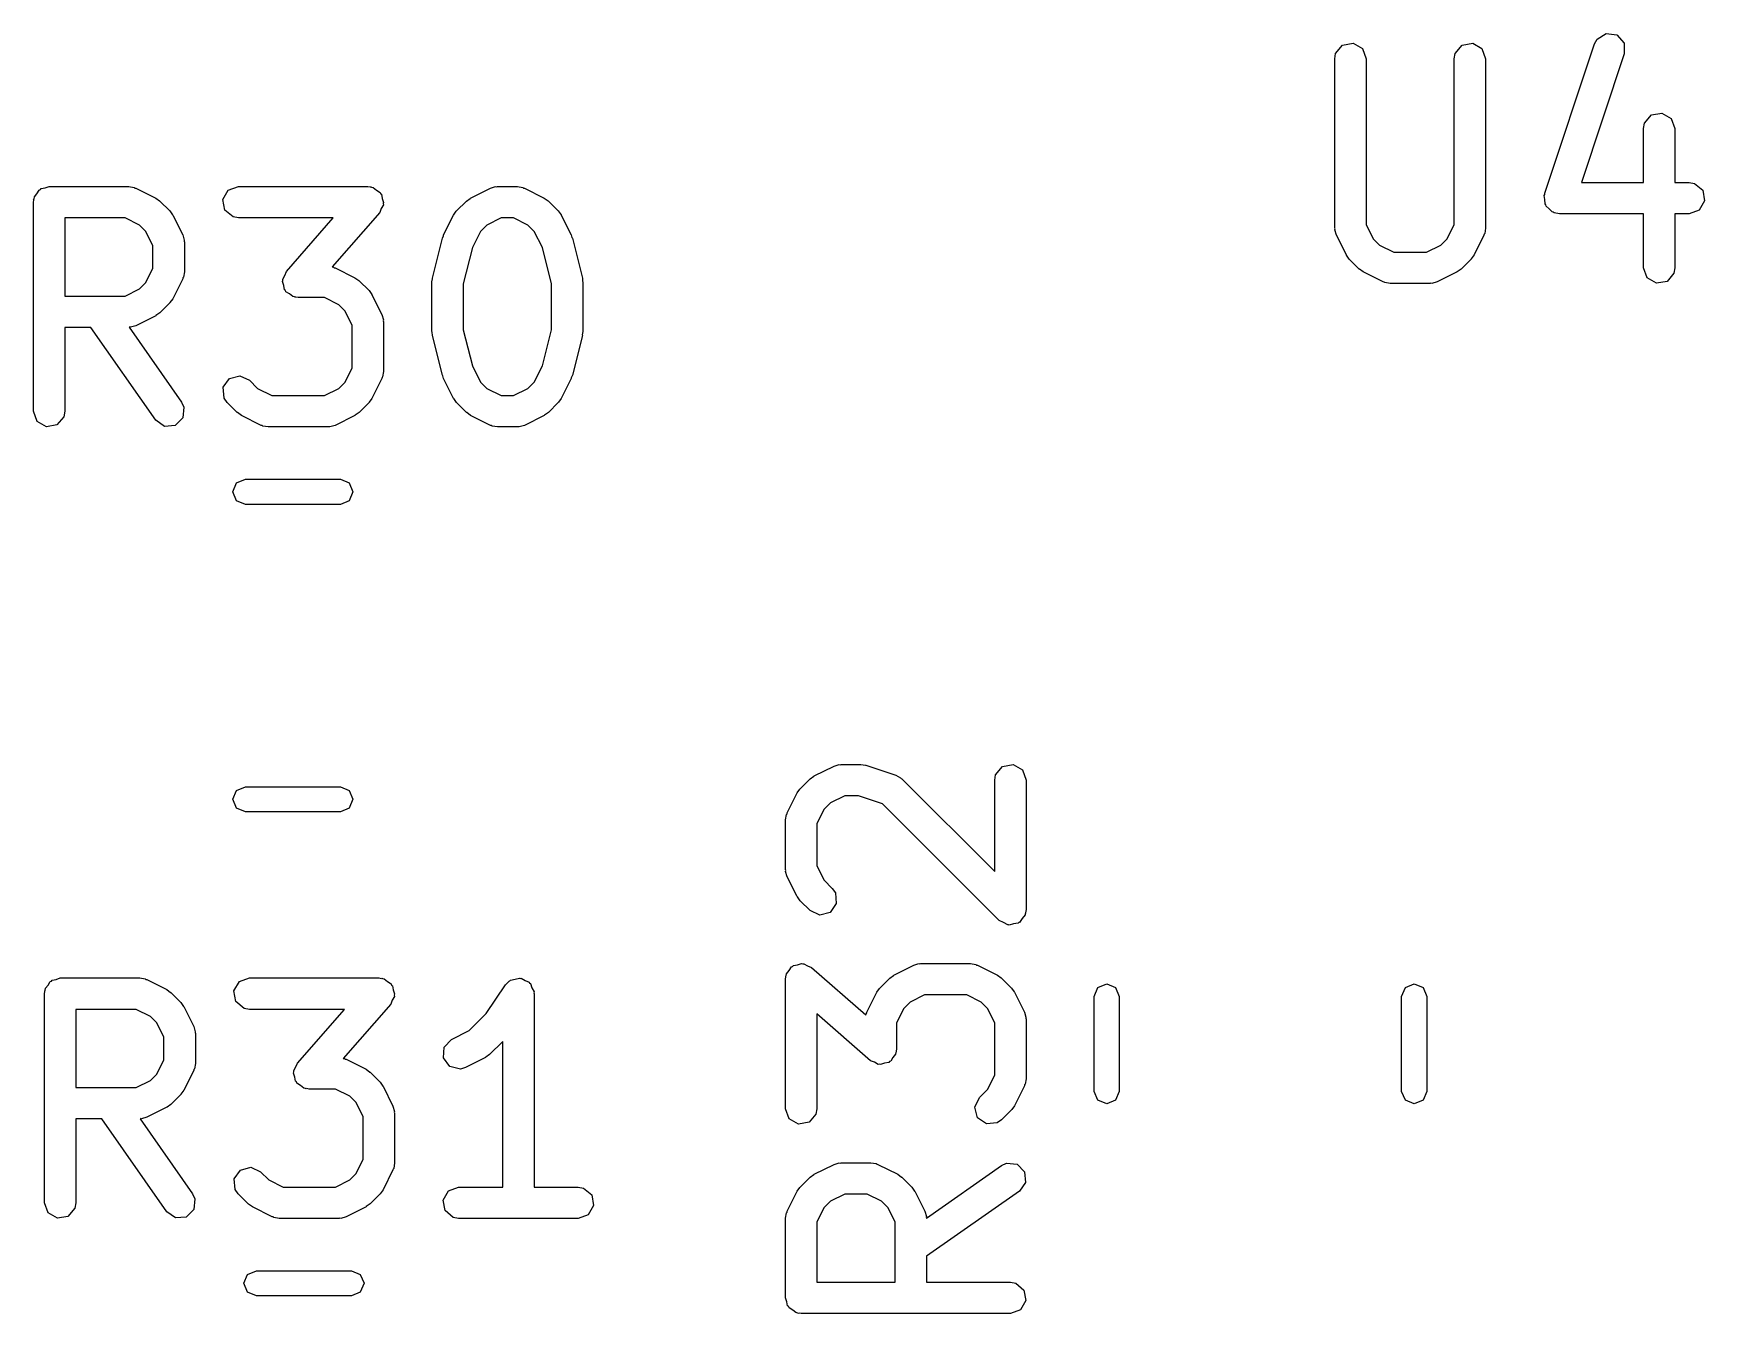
# Model space of a CAD drawing. Extents: x 44 to 148, y -85 to -25.
# Drawn here: x 112.42 to 120.41, y -66.06 to -59.94 of the extents above; entities that cross this region are included whole.
import ezdxf

# ---------------------------------------------------------------- set-up
doc = ezdxf.new("R2010")
doc.units = 0
doc.layers.add('BLACK', color=7, linetype='CONTINUOUS')

msp = doc.modelspace()

# ---------------------------------------------------------------- linework, layer by layer
at = {"layer": 'BLACK', "linetype": 'CONTINUOUS'}
for p, q in [((118.682195, -59.994267), (118.732719, -59.985358)), ((118.732719, -59.985358), (118.777148, -60.01101)), ((119.253623, -59.994267), (119.304147, -59.985358)), ((119.304147, -59.985358), (119.348576, -60.01101)), ((119.648544, -60.702168), (119.886639, -59.987883)), ((119.886639, -59.987883), (119.899041, -59.964978)), ((119.899041, -59.964978), (119.942754, -59.938123)), ((119.942754, -59.938123), (119.993502, -59.945648)), ((119.993502, -59.945648), (120.02754, -59.984034)), ((120.02754, -59.984034), (120.028941, -60.035318)), ((118.644695, -60.059219), (118.649218, -60.033567)), ((118.644695, -60.868742), (118.644695, -60.059219)), ((118.649218, -60.033567), (118.682195, -59.994267)), ((118.777148, -60.01101), (118.794695, -60.059219)), ((118.794695, -60.059219), (118.794695, -60.851037)), ((119.216123, -60.059219), (119.220646, -60.033567)), ((119.216123, -60.851037), (119.216123, -60.059219)), ((119.220646, -60.033567), (119.253623, -59.994267)), ((119.348576, -60.01101), (119.366123, -60.059219)), ((119.366123, -60.059219), (119.366123, -60.868742)), ((120.028941, -60.035318), (119.823752, -60.650885)), ((120.120885, -60.392552), (120.125408, -60.3669)), ((120.125408, -60.3669), (120.158385, -60.3276)), ((120.158385, -60.3276), (120.208909, -60.318691)), ((120.208909, -60.318691), (120.253338, -60.344343)), ((120.253338, -60.344343), (120.270885, -60.392552)), ((120.120885, -60.650885), (120.120885, -60.392552)), ((120.270885, -60.392552), (120.270885, -60.650885)), ((112.429137, -60.719367), (112.441662, -60.704439)), ((112.441662, -60.704439), (112.451405, -60.687566)), ((112.451405, -60.687566), (112.457763, -60.685251)), ((112.457763, -60.685251), (112.462114, -60.680067)), ((112.462114, -60.680067), (112.481305, -60.676682)), ((112.481305, -60.676682), (112.499614, -60.670019)), ((112.499614, -60.670019), (112.880566, -60.670019)), ((112.880566, -60.670019), (112.906218, -60.674542)), ((112.906218, -60.674542), (112.909653, -60.677424)), ((112.909653, -60.677424), (112.914107, -60.677937)), ((112.914107, -60.677937), (113.009345, -60.725556)), ((113.330515, -60.731995), (113.356167, -60.687566)), ((113.356167, -60.687566), (113.404376, -60.670019)), ((113.404376, -60.670019), (114.023423, -60.670019)), ((114.023423, -60.670019), (114.034531, -60.671977)), ((114.034531, -60.671977), (114.037973, -60.671444)), ((114.037973, -60.671444), (114.040631, -60.673053)), ((114.040631, -60.673053), (114.049075, -60.674542)), ((114.049075, -60.674542), (114.064563, -60.687538)), ((114.064563, -60.687538), (114.081862, -60.698009)), ((114.081862, -60.698009), (114.083791, -60.703673)), ((114.083791, -60.703673), (114.088375, -60.707519)), ((114.088375, -60.707519), (114.091886, -60.727431)), ((114.513692, -60.725556), (114.60893, -60.677937)), ((114.60893, -60.677937), (114.633896, -60.670511)), ((114.633896, -60.670511), (114.638257, -60.671552)), ((114.638257, -60.671552), (114.642471, -60.670019)), ((114.642471, -60.670019), (114.737709, -60.670019)), ((114.737709, -60.670019), (114.763361, -60.674542)), ((114.763361, -60.674542), (114.766796, -60.677424)), ((114.766796, -60.677424), (114.77125, -60.677937)), ((114.77125, -60.677937), (114.866488, -60.725556)), ((119.645834, -60.712861), (119.6487, -60.707896)), ((119.6487, -60.707896), (119.648544, -60.702168)), ((119.823752, -60.650885), (120.120885, -60.650885)), ((120.270885, -60.650885), (120.338742, -60.650885)), ((120.338742, -60.650885), (120.364394, -60.655408)), ((120.364394, -60.655408), (120.403694, -60.688385)), ((120.403694, -60.688385), (120.412603, -60.738909)), ((112.424614, -60.745019), (112.426331, -60.735277)), ((112.424614, -61.745019), (112.424614, -60.745019)), ((112.425753, -60.731995), (112.427419, -60.729109)), ((112.426331, -60.735277), (112.425753, -60.731995)), ((112.427419, -60.729109), (112.429137, -60.719367)), ((113.009345, -60.725556), (113.027355, -60.738914)), ((113.027355, -60.738914), (113.028837, -60.739605)), ((113.028837, -60.739605), (113.076456, -60.787224)), ((113.076456, -60.787224), (113.089315, -60.80559)), ((113.339424, -60.782519), (113.330515, -60.731995)), ((113.378724, -60.815496), (113.339424, -60.782519)), ((114.087172, -60.775555), (114.079866, -60.794407)), ((114.097284, -60.758043), (114.087172, -60.775555)), ((114.091886, -60.727431), (114.098407, -60.746571)), ((114.098407, -60.746571), (114.096244, -60.752149)), ((114.096244, -60.752149), (114.097284, -60.758043)), ((114.44589, -60.788705), (114.446581, -60.787224)), ((114.446581, -60.787224), (114.4942, -60.739605)), ((114.4942, -60.739605), (114.512566, -60.726745)), ((114.512566, -60.726745), (114.513692, -60.725556)), ((114.866488, -60.725556), (114.884498, -60.738914)), ((114.884498, -60.738914), (114.88598, -60.739605)), ((114.88598, -60.739605), (114.933599, -60.787224)), ((114.933599, -60.787224), (114.946458, -60.80559)), ((119.649386, -60.733007), (119.645834, -60.712861)), ((119.649945, -60.753452), (119.649386, -60.733007)), ((119.653747, -60.75774), (119.649945, -60.753452)), ((119.654743, -60.763385), (119.653747, -60.75774)), ((119.67041, -60.776531), (119.654743, -60.763385)), ((119.683982, -60.791837), (119.67041, -60.776531)), ((120.386951, -60.783338), (120.338742, -60.800885)), ((120.412603, -60.738909), (120.386951, -60.783338)), ((112.862861, -60.820019), (112.574614, -60.820019)), ((112.574614, -60.820019), (112.574614, -61.193828)), ((112.931377, -60.854277), (112.862861, -60.820019)), ((112.961784, -60.884684), (112.931377, -60.854277)), ((113.089315, -60.80559), (113.090505, -60.806716)), ((113.090505, -60.806716), (113.138124, -60.901954)), ((113.404376, -60.820019), (113.378724, -60.815496)), ((113.858141, -60.820019), (113.404376, -60.820019)), ((113.633647, -61.076583), (113.858141, -60.820019)), ((114.079866, -60.794407), (113.852375, -61.054396)), ((114.384913, -60.901954), (114.432532, -60.806716)), ((114.432532, -60.806716), (114.44589, -60.788705)), ((114.59166, -60.854277), (114.561253, -60.884684)), ((114.660176, -60.820019), (114.59166, -60.854277)), ((114.720004, -60.820019), (114.660176, -60.820019)), ((114.78852, -60.854277), (114.720004, -60.820019)), ((114.818927, -60.884684), (114.78852, -60.854277)), ((114.946458, -60.80559), (114.947648, -60.806716)), ((114.947648, -60.806716), (114.995267, -60.901954)), ((118.794695, -60.851037), (118.828953, -60.919553)), ((119.181864, -60.919553), (119.216123, -60.851037)), ((119.689652, -60.792677), (119.683982, -60.791837)), ((119.694043, -60.796362), (119.689652, -60.792677)), ((119.719695, -60.800885), (119.694043, -60.796362)), ((120.120885, -60.800885), (119.719695, -60.800885)), ((120.120885, -61.059219), (120.120885, -60.800885)), ((120.338742, -60.800885), (120.270885, -60.800885)), ((120.270885, -60.800885), (120.270885, -61.059219)), ((112.996042, -60.9532), (112.961784, -60.884684)), ((113.138124, -60.901954), (113.14555, -60.92692)), ((113.14555, -60.92692), (113.144508, -60.931281)), ((113.144508, -60.931281), (113.146042, -60.935495)), ((113.146042, -60.935495), (113.146042, -61.078352)), ((114.331615, -61.107781), (114.379234, -60.917305)), ((114.379234, -60.917305), (114.384506, -60.905482)), ((114.384506, -60.905482), (114.384913, -60.901954)), ((114.561253, -60.884684), (114.522759, -60.961671)), ((114.85742, -60.961671), (114.818927, -60.884684)), ((114.995267, -60.901954), (114.998957, -60.91436)), ((114.998957, -60.91436), (115.000946, -60.917305)), ((115.000946, -60.917305), (115.048565, -61.107781)), ((118.646228, -60.872955), (118.644695, -60.868742)), ((118.645187, -60.877316), (118.646228, -60.872955)), ((118.652613, -60.902283), (118.645187, -60.877316)), ((118.700232, -60.997521), (118.652613, -60.902283)), ((118.828953, -60.919553), (118.85936, -60.949961)), ((119.151457, -60.949961), (119.181864, -60.919553)), ((119.358205, -60.902283), (119.310586, -60.997521)), ((119.358717, -60.897829), (119.358205, -60.902283)), ((119.3616, -60.894394), (119.358717, -60.897829)), ((119.366123, -60.868742), (119.3616, -60.894394)), ((112.996042, -61.060647), (112.996042, -60.9532)), ((114.522759, -60.961671), (114.479376, -61.135205)), ((114.900804, -61.135205), (114.85742, -60.961671)), ((118.70142, -60.998646), (118.700232, -60.997521)), ((118.71428, -61.017012), (118.70142, -60.998646)), ((118.761899, -61.064632), (118.71428, -61.017012)), ((118.85936, -60.949961), (118.927876, -60.984219)), ((118.927876, -60.984219), (119.082942, -60.984219)), ((119.082942, -60.984219), (119.151457, -60.949961)), ((119.296537, -61.017013), (119.248919, -61.064632)), ((119.297227, -61.015531), (119.296537, -61.017013)), ((119.310586, -60.997521), (119.297227, -61.015531)), ((112.961784, -61.129163), (112.996042, -61.060647)), ((113.138636, -61.107439), (113.138124, -61.111893)), ((113.141519, -61.104004), (113.138636, -61.107439)), ((113.146042, -61.078352), (113.141519, -61.104004)), ((113.616229, -61.112947), (113.62634, -61.095434)), ((113.62634, -61.095434), (113.633647, -61.076583)), ((113.852375, -61.054396), (113.858599, -61.055494)), ((113.858599, -61.055494), (113.862034, -61.058376)), ((113.862034, -61.058376), (113.866488, -61.058889)), ((113.866488, -61.058889), (113.961726, -61.106508)), ((113.961726, -61.106508), (113.979736, -61.119866)), ((114.331975, -61.111229), (114.331615, -61.107781)), ((115.048565, -61.107781), (115.049618, -61.122713)), ((118.76338, -61.065322), (118.761899, -61.064632)), ((118.781392, -61.078682), (118.76338, -61.065322)), ((118.87663, -61.126301), (118.781392, -61.078682)), ((119.229426, -61.078682), (119.134188, -61.126301)), ((119.23055, -61.077494), (119.229426, -61.078682)), ((119.248919, -61.064632), (119.23055, -61.077494)), ((120.138432, -61.107428), (120.120885, -61.059219)), ((120.182861, -61.13308), (120.138432, -61.107428)), ((120.266362, -61.084871), (120.233385, -61.124171)), ((120.270885, -61.059219), (120.266362, -61.084871)), ((112.862861, -61.193828), (112.931377, -61.15957)), ((112.931377, -61.15957), (112.961784, -61.129163)), ((113.138124, -61.111893), (113.090505, -61.207131)), ((113.615106, -61.124419), (113.617268, -61.11884)), ((113.621626, -61.143558), (113.615106, -61.124419)), ((113.617268, -61.11884), (113.616229, -61.112947)), ((113.625138, -61.163471), (113.621626, -61.143558)), ((113.629721, -61.167316), (113.625138, -61.163471)), ((113.631651, -61.172981), (113.629721, -61.167316)), ((113.648949, -61.183451), (113.631651, -61.172981)), ((113.664438, -61.196448), (113.648949, -61.183451)), ((113.979736, -61.119866), (113.981218, -61.120557)), ((113.981218, -61.120557), (114.028837, -61.168176)), ((114.028837, -61.168176), (114.041696, -61.186542)), ((114.041696, -61.186542), (114.042886, -61.187668)), ((114.042886, -61.187668), (114.090505, -61.282906)), ((114.329376, -61.125971), (114.331975, -61.111229)), ((114.329376, -61.364066), (114.329376, -61.125971)), ((114.479376, -61.135205), (114.479376, -61.354832)), ((114.900804, -61.354832), (114.900804, -61.135205)), ((115.049618, -61.122713), (115.050804, -61.125971)), ((115.050804, -61.125971), (115.050804, -61.364066)), ((118.881083, -61.126813), (118.87663, -61.126301)), ((118.884519, -61.129696), (118.881083, -61.126813)), ((118.910171, -61.134219), (118.884519, -61.129696)), ((119.100647, -61.134219), (118.910171, -61.134219)), ((119.10486, -61.132685), (119.100647, -61.134219)), ((119.109221, -61.133727), (119.10486, -61.132685)), ((119.134188, -61.126301), (119.109221, -61.133727)), ((120.233385, -61.124171), (120.182861, -61.13308)), ((112.574614, -61.193828), (112.862861, -61.193828)), ((113.076456, -61.226623), (113.028837, -61.274242)), ((113.077147, -61.225141), (113.076456, -61.226623)), ((113.090505, -61.207131), (113.077147, -61.225141)), ((113.672881, -61.197936), (113.664438, -61.196448)), ((113.67554, -61.199546), (113.672881, -61.197936)), ((113.678981, -61.199012), (113.67554, -61.199546)), ((113.69009, -61.200971), (113.678981, -61.199012)), ((113.815242, -61.200971), (113.69009, -61.200971)), ((113.883758, -61.235229), (113.815242, -61.200971)), ((113.914165, -61.265636), (113.883758, -61.235229)), ((113.948423, -61.334152), (113.914165, -61.265636)), ((112.69866, -61.343828), (112.574614, -61.343828)), ((112.574614, -61.343828), (112.574614, -61.745019)), ((113.0096, -61.788029), (112.69866, -61.343828)), ((112.884779, -61.342294), (112.881515, -61.343482)), ((112.881515, -61.343482), (113.132485, -61.70201)), ((112.88914, -61.343336), (112.884779, -61.342294)), ((112.914107, -61.33591), (112.88914, -61.343336)), ((113.009345, -61.288291), (112.914107, -61.33591)), ((113.01047, -61.287101), (113.009345, -61.288291)), ((113.028837, -61.274242), (113.01047, -61.287101)), ((113.948423, -61.536837), (113.948423, -61.334152)), ((114.090505, -61.282906), (114.097931, -61.307872)), ((114.097931, -61.307872), (114.096889, -61.312233)), ((114.096889, -61.312233), (114.098423, -61.316447)), ((114.098423, -61.316447), (114.098423, -61.554542)), ((114.330561, -61.367323), (114.329376, -61.364066)), ((114.331615, -61.382256), (114.330561, -61.367323)), ((114.379234, -61.572732), (114.331615, -61.382256)), ((114.479376, -61.354832), (114.522759, -61.528366)), ((114.85742, -61.528366), (114.900804, -61.354832)), ((115.048565, -61.382256), (115.000946, -61.572732)), ((115.050804, -61.364066), (115.048204, -61.378807)), ((115.048204, -61.378807), (115.048565, -61.382256)), ((113.361358, -61.588343), (113.410913, -61.575066)), ((113.410913, -61.575066), (113.45741, -61.596748)), ((113.914164, -61.605353), (113.948423, -61.536837)), ((114.091017, -61.583629), (114.090505, -61.588083)), ((114.0939, -61.580194), (114.091017, -61.583629)), ((114.098423, -61.554542), (114.0939, -61.580194)), ((114.381222, -61.575676), (114.379234, -61.572732)), ((114.384913, -61.588083), (114.381222, -61.575676)), ((114.522759, -61.528366), (114.561253, -61.605353)), ((114.818926, -61.605353), (114.85742, -61.528366)), ((114.995673, -61.584554), (114.995267, -61.588083)), ((115.000946, -61.572732), (114.995673, -61.584554)), ((113.331932, -61.630368), (113.361358, -61.588343)), ((113.336402, -61.681475), (113.331932, -61.630368)), ((113.45741, -61.596748), (113.496422, -61.635761)), ((113.496422, -61.635761), (113.564938, -61.670019)), ((113.815242, -61.670019), (113.883757, -61.635761)), ((113.883757, -61.635761), (113.914164, -61.605353)), ((114.090505, -61.588083), (114.042886, -61.683321)), ((114.432532, -61.683321), (114.384913, -61.588083)), ((114.561253, -61.605353), (114.59166, -61.635761)), ((114.59166, -61.635761), (114.660176, -61.670019)), ((114.720004, -61.670019), (114.788519, -61.635761)), ((114.788519, -61.635761), (114.818926, -61.605353)), ((114.995267, -61.588083), (114.947648, -61.683321)), ((112.442161, -61.793228), (112.424614, -61.745019)), ((112.574614, -61.745019), (112.570091, -61.770671)), ((113.132485, -61.70201), (113.14349, -61.725618)), ((113.14349, -61.725618), (113.139011, -61.776725)), ((113.351342, -61.702812), (113.336402, -61.681475)), ((113.398961, -61.750432), (113.351342, -61.702812)), ((113.564938, -61.670019), (113.815242, -61.670019)), ((114.028837, -61.702813), (113.981219, -61.750432)), ((114.029527, -61.701331), (114.028837, -61.702813)), ((114.042886, -61.683321), (114.029527, -61.701331)), ((114.43372, -61.684446), (114.432532, -61.683321)), ((114.44658, -61.702812), (114.43372, -61.684446)), ((114.494199, -61.750432), (114.44658, -61.702812)), ((114.660176, -61.670019), (114.720004, -61.670019)), ((114.933599, -61.702813), (114.885981, -61.750432)), ((114.934289, -61.701331), (114.933599, -61.702813)), ((114.947648, -61.683321), (114.934289, -61.701331)), ((112.48659, -61.81888), (112.442161, -61.793228)), ((112.537114, -61.809971), (112.48659, -61.81888)), ((112.570091, -61.770671), (112.537114, -61.809971)), ((113.051621, -61.817461), (113.0096, -61.788029)), ((113.102729, -61.812997), (113.051621, -61.817461)), ((113.139011, -61.776725), (113.102729, -61.812997)), ((113.400442, -61.751122), (113.398961, -61.750432)), ((113.418454, -61.764482), (113.400442, -61.751122)), ((113.513692, -61.812101), (113.418454, -61.764482)), ((113.518145, -61.812613), (113.513692, -61.812101)), ((113.521581, -61.815496), (113.518145, -61.812613)), ((113.547233, -61.820019), (113.521581, -61.815496)), ((113.832947, -61.820019), (113.547233, -61.820019)), ((113.83716, -61.818485), (113.832947, -61.820019)), ((113.841521, -61.819527), (113.83716, -61.818485)), ((113.866488, -61.812101), (113.841521, -61.819527)), ((113.961726, -61.764482), (113.866488, -61.812101)), ((113.96285, -61.763294), (113.961726, -61.764482)), ((113.981219, -61.750432), (113.96285, -61.763294)), ((114.49568, -61.751122), (114.494199, -61.750432)), ((114.513692, -61.764482), (114.49568, -61.751122)), ((114.60893, -61.812101), (114.513692, -61.764482)), ((114.613383, -61.812613), (114.60893, -61.812101)), ((114.616819, -61.815496), (114.613383, -61.812613)), ((114.642471, -61.820019), (114.616819, -61.815496)), ((114.737709, -61.820019), (114.642471, -61.820019)), ((114.741922, -61.818485), (114.737709, -61.820019)), ((114.746283, -61.819527), (114.741922, -61.818485)), ((114.77125, -61.812101), (114.746283, -61.819527)), ((114.866488, -61.764482), (114.77125, -61.812101)), ((114.867612, -61.763294), (114.866488, -61.764482)), ((114.885981, -61.750432), (114.867612, -61.763294)), ((113.377936, -62.13), (113.39551, -62.087574)), ((113.39551, -62.172426), (113.377936, -62.13)), ((113.39551, -62.087574), (113.437936, -62.07)), ((113.437936, -62.07), (113.892064, -62.07)), ((113.892064, -62.07), (113.93449, -62.087574)), ((113.93449, -62.087574), (113.952064, -62.13)), ((113.952064, -62.13), (113.93449, -62.172426)), ((113.437936, -62.19), (113.39551, -62.172426)), ((113.892064, -62.19), (113.437936, -62.19)), ((113.93449, -62.172426), (113.892064, -62.19)), ((116.089105, -63.5503), (116.136724, -63.502681)), ((116.136724, -63.502681), (116.15509, -63.489821)), ((116.15509, -63.489821), (116.156216, -63.488632)), ((116.156216, -63.488632), (116.251454, -63.441013)), ((116.251454, -63.441013), (116.27642, -63.433587)), ((116.27642, -63.433587), (116.280781, -63.434628)), ((116.280781, -63.434628), (116.284995, -63.433095)), ((116.284995, -63.433095), (116.380233, -63.433095)), ((116.380233, -63.433095), (116.402315, -63.436988)), ((116.402315, -63.436988), (116.40395, -63.436944)), ((116.40395, -63.436944), (116.546807, -63.484563)), ((116.546807, -63.484563), (116.569712, -63.496965)), ((116.569712, -63.496965), (116.572059, -63.500786)), ((116.572059, -63.500786), (116.576123, -63.502681)), ((116.576123, -63.502681), (117.019519, -63.946076)), ((117.019519, -63.508095), (117.024042, -63.482443)), ((117.024042, -63.482443), (117.057019, -63.443143)), ((117.057019, -63.443143), (117.107543, -63.434234)), ((117.107543, -63.434234), (117.151972, -63.459886)), ((117.151972, -63.459886), (117.169519, -63.508095)), ((113.377936, -63.6), (113.39551, -63.557574)), ((113.39551, -63.557574), (113.437936, -63.54)), ((113.437936, -63.54), (113.892064, -63.54)), ((113.892064, -63.54), (113.93449, -63.557574)), ((113.93449, -63.557574), (113.952064, -63.6)), ((116.027437, -63.66503), (116.075056, -63.569792)), ((116.075056, -63.569792), (116.088414, -63.551781)), ((116.088414, -63.551781), (116.089105, -63.5503)), ((116.3027, -63.583095), (116.234184, -63.617353)), ((116.368063, -63.583095), (116.3027, -63.583095)), ((116.482576, -63.621266), (116.368063, -63.583095)), ((117.019519, -63.946076), (117.019519, -63.508095)), ((117.169519, -63.508095), (117.169519, -64.127142)), ((113.39551, -63.642426), (113.377936, -63.6)), ((113.437936, -63.66), (113.39551, -63.642426)), ((113.892064, -63.66), (113.437936, -63.66)), ((113.93449, -63.642426), (113.892064, -63.66)), ((113.952064, -63.6), (113.93449, -63.642426)), ((116.203777, -63.64776), (116.169519, -63.716276)), ((116.234184, -63.617353), (116.203777, -63.64776)), ((117.041486, -64.180175), (116.482576, -63.621266)), ((116.019519, -63.698571), (116.024042, -63.672919)), ((116.019519, -63.936666), (116.019519, -63.698571)), ((116.024042, -63.672919), (116.026924, -63.669483)), ((116.026924, -63.669483), (116.027437, -63.66503)), ((116.169519, -63.716276), (116.169519, -63.918961)), ((116.021052, -63.940879), (116.019519, -63.936666)), ((116.020011, -63.94524), (116.021052, -63.940879)), ((116.027437, -63.970207), (116.020011, -63.94524)), ((116.075056, -64.065445), (116.027437, -63.970207)), ((116.169519, -63.918961), (116.203777, -63.987477)), ((116.203777, -63.987477), (116.24279, -64.02649)), ((116.24279, -64.02649), (116.25773, -64.047827)), ((116.25773, -64.047827), (116.262201, -64.098934)), ((116.076245, -64.06657), (116.075056, -64.065445)), ((116.089105, -64.084937), (116.076245, -64.06657)), ((116.136724, -64.132556), (116.089105, -64.084937)), ((116.18322, -64.154237), (116.136724, -64.132556)), ((116.232775, -64.14096), (116.18322, -64.154237)), ((116.262201, -64.098934), (116.232775, -64.14096)), ((117.169519, -64.127142), (117.166676, -64.143264)), ((117.166676, -64.143264), (117.166964, -64.146553)), ((117.061939, -64.189712), (117.041486, -64.180175)), ((117.081495, -64.201003), (117.061939, -64.189712)), ((117.084875, -64.200406), (117.081495, -64.201003)), ((117.087983, -64.201856), (117.084875, -64.200406)), ((117.109785, -64.196014), (117.087983, -64.201856)), ((117.132019, -64.192094), (117.109785, -64.196014)), ((117.134223, -64.189466), (117.132019, -64.192094)), ((117.137537, -64.188579), (117.134223, -64.189466)), ((117.150485, -64.170087), (117.137537, -64.188579)), ((117.164996, -64.152794), (117.150485, -64.170087)), ((117.165804, -64.148209), (117.164996, -64.152794)), ((117.166964, -64.146553), (117.165804, -64.148209)), ((112.514814, -64.464667), (112.534005, -64.461282)), ((112.534005, -64.461282), (112.552314, -64.454619)), ((112.552314, -64.454619), (112.933266, -64.454619)), ((112.933266, -64.454619), (112.958918, -64.459142)), ((112.958918, -64.459142), (112.962353, -64.462024)), ((112.962353, -64.462024), (112.966807, -64.462537)), ((112.966807, -64.462537), (113.062045, -64.510156)), ((113.408867, -64.472166), (113.457076, -64.454619)), ((113.457076, -64.454619), (114.076123, -64.454619)), ((114.076123, -64.454619), (114.087231, -64.456577)), ((114.087231, -64.456577), (114.090673, -64.456044)), ((114.090673, -64.456044), (114.093331, -64.457653)), ((114.093331, -64.457653), (114.101775, -64.459142)), ((114.101775, -64.459142), (114.117263, -64.472138)), ((114.70529, -64.464667), (114.726722, -64.460887)), ((114.726722, -64.460887), (114.747617, -64.454774)), ((114.747617, -64.454774), (114.751566, -64.456506)), ((114.751566, -64.456506), (114.755814, -64.455758)), ((114.755814, -64.455758), (114.774662, -64.46664)), ((116.019519, -64.460476), (116.021477, -64.449367)), ((116.019519, -65.079523), (116.019519, -64.460476)), ((116.020944, -64.445926), (116.022553, -64.443267)), ((116.021477, -64.449367), (116.020944, -64.445926)), ((116.022553, -64.443267), (116.024042, -64.434824)), ((116.024042, -64.434824), (116.037038, -64.419335)), ((116.037038, -64.419335), (116.047509, -64.402037)), ((116.047509, -64.402037), (116.053173, -64.400107)), ((116.053173, -64.400107), (116.057019, -64.395524)), ((116.057019, -64.395524), (116.076931, -64.392012)), ((116.076931, -64.392012), (116.096071, -64.385492)), ((116.096071, -64.385492), (116.101649, -64.387654)), ((116.101649, -64.387654), (116.107543, -64.386615)), ((116.107543, -64.386615), (116.125055, -64.396726)), ((116.125055, -64.396726), (116.143907, -64.404033)), ((116.143907, -64.404033), (116.403896, -64.631523)), ((116.470057, -64.502681), (116.517676, -64.455062)), ((116.517676, -64.455062), (116.536042, -64.442202)), ((116.536042, -64.442202), (116.537168, -64.441013)), ((116.537168, -64.441013), (116.632406, -64.393394)), ((116.632406, -64.393394), (116.657372, -64.385968)), ((116.657372, -64.385968), (116.661733, -64.387009)), ((116.661733, -64.387009), (116.665947, -64.385476)), ((116.665947, -64.385476), (116.904042, -64.385476)), ((116.904042, -64.385476), (116.929694, -64.389999)), ((116.929694, -64.389999), (116.933129, -64.392881)), ((116.933129, -64.392881), (116.937583, -64.393394)), ((116.937583, -64.393394), (117.032821, -64.441013)), ((117.032821, -64.441013), (117.050829, -64.454369)), ((117.050829, -64.454369), (117.052312, -64.455061)), ((117.052312, -64.455061), (117.099932, -64.50268)), ((112.477314, -64.529619), (112.479031, -64.519877)), ((112.477314, -65.529619), (112.477314, -64.529619)), ((112.478453, -64.516595), (112.480119, -64.513709)), ((112.479031, -64.519877), (112.478453, -64.516595)), ((112.480119, -64.513709), (112.481837, -64.503967)), ((112.481837, -64.503967), (112.494362, -64.489039)), ((112.494362, -64.489039), (112.504105, -64.472166)), ((112.504105, -64.472166), (112.510463, -64.469851)), ((112.510463, -64.469851), (112.514814, -64.464667)), ((113.062045, -64.510156), (113.080055, -64.523514)), ((113.080055, -64.523514), (113.081537, -64.524205)), ((113.081537, -64.524205), (113.129156, -64.571824)), ((113.383215, -64.516595), (113.408867, -64.472166)), ((113.392124, -64.567119), (113.383215, -64.516595)), ((114.117263, -64.472138), (114.134562, -64.482609)), ((114.134562, -64.482609), (114.136491, -64.488273)), ((114.136491, -64.488273), (114.141075, -64.492119)), ((114.149984, -64.542643), (114.139872, -64.560155)), ((114.141075, -64.492119), (114.144586, -64.512031)), ((114.144586, -64.512031), (114.151107, -64.531171)), ((114.151107, -64.531171), (114.148944, -64.536749)), ((114.148944, -64.536749), (114.149984, -64.542643)), ((114.589266, -64.624696), (114.680386, -64.488016)), ((114.680386, -64.488016), (114.698379, -64.469181)), ((114.698379, -64.469181), (114.702518, -64.467969)), ((114.702518, -64.467969), (114.70529, -64.464667)), ((114.774662, -64.46664), (114.794597, -64.475387)), ((114.794597, -64.475387), (114.796508, -64.479254)), ((114.796508, -64.479254), (114.800243, -64.48141)), ((114.800243, -64.48141), (114.807687, -64.501863)), ((114.807687, -64.501863), (114.817335, -64.521376)), ((114.817335, -64.521376), (114.816314, -64.525565)), ((114.816314, -64.525565), (114.81779, -64.529619)), ((114.81779, -64.529619), (114.81779, -65.454619)), ((116.408389, -64.617411), (116.456008, -64.522173)), ((116.456008, -64.522173), (116.469366, -64.504162)), ((116.469366, -64.504162), (116.470057, -64.502681)), ((116.683652, -64.535476), (116.615136, -64.569734)), ((116.886337, -64.535476), (116.683652, -64.535476)), ((116.954853, -64.569734), (116.886337, -64.535476)), ((117.099932, -64.50268), (117.112794, -64.521048)), ((117.112794, -64.521048), (117.113982, -64.522173)), ((117.113982, -64.522173), (117.161601, -64.617411)), ((117.4947, -64.542936), (117.512274, -64.50051)), ((117.4947, -64.997064), (117.4947, -64.542936)), ((117.512274, -64.50051), (117.5547, -64.482936)), ((117.5547, -64.482936), (117.597126, -64.50051)), ((117.597126, -64.50051), (117.6147, -64.542936)), ((117.6147, -64.542936), (117.6147, -64.997064)), ((118.9647, -64.542936), (118.982274, -64.50051)), ((118.9647, -64.997064), (118.9647, -64.542936)), ((118.982274, -64.50051), (119.0247, -64.482936)), ((119.0247, -64.482936), (119.067126, -64.50051)), ((119.067126, -64.50051), (119.0847, -64.542936)), ((119.0847, -64.542936), (119.0847, -64.997064)), ((112.915561, -64.604619), (112.627314, -64.604619)), ((112.627314, -64.604619), (112.627314, -64.978428)), ((112.984077, -64.638877), (112.915561, -64.604619)), ((113.129156, -64.571824), (113.142015, -64.59019)), ((113.142015, -64.59019), (113.143205, -64.591316)), ((113.143205, -64.591316), (113.190824, -64.686554)), ((113.431424, -64.600096), (113.392124, -64.567119)), ((113.457076, -64.604619), (113.431424, -64.600096)), ((113.910841, -64.604619), (113.457076, -64.604619)), ((113.686347, -64.861183), (113.910841, -64.604619)), ((114.132566, -64.579007), (113.905075, -64.838996)), ((114.139872, -64.560155), (114.132566, -64.579007)), ((116.404994, -64.6253), (116.407876, -64.621864)), ((116.407876, -64.621864), (116.408389, -64.617411)), ((116.584729, -64.600141), (116.550471, -64.668657)), ((116.615136, -64.569734), (116.584729, -64.600141)), ((116.985261, -64.600141), (116.954853, -64.569734)), ((117.019519, -64.668657), (116.985261, -64.600141)), ((117.161601, -64.617411), (117.169027, -64.642377)), ((113.014484, -64.669284), (112.984077, -64.638877)), ((113.048742, -64.7378), (113.014484, -64.669284)), ((113.190824, -64.686554), (113.19825, -64.71152)), ((114.507887, -64.706075), (114.589266, -64.624696)), ((116.426083, -64.850252), (116.169519, -64.625758)), ((116.169519, -64.625758), (116.169519, -65.079523)), ((116.403896, -64.631523), (116.404994, -64.6253)), ((116.550471, -64.668657), (116.550471, -64.793809)), ((117.019519, -64.918961), (117.019519, -64.668657)), ((117.169027, -64.642377), (117.167985, -64.646738)), ((117.167985, -64.646738), (117.169519, -64.650952)), ((117.169519, -64.650952), (117.169519, -64.936666)), ((113.048742, -64.845247), (113.048742, -64.7378)), ((113.19825, -64.71152), (113.197208, -64.715881)), ((113.197208, -64.715881), (113.198742, -64.720095)), ((113.198742, -64.720095), (113.198742, -64.862952)), ((114.388263, -64.785505), (114.423535, -64.748251)), ((114.423535, -64.748251), (114.507887, -64.706075)), ((114.66779, -64.758304), (114.605347, -64.820747)), ((114.66779, -65.454619), (114.66779, -64.758304)), ((113.014484, -64.913763), (113.048742, -64.845247)), ((113.67904, -64.880034), (113.686347, -64.861183)), ((113.905075, -64.838996), (113.911299, -64.840094)), ((113.911299, -64.840094), (113.914734, -64.842976)), ((113.914734, -64.842976), (113.919188, -64.843489)), ((113.919188, -64.843489), (114.014426, -64.891108)), ((114.385188, -64.836716), (114.388263, -64.785505)), ((114.415752, -64.877921), (114.385188, -64.836716)), ((114.585855, -64.834796), (114.490617, -64.882415)), ((114.58698, -64.833606), (114.585855, -64.834796)), ((114.605347, -64.820747), (114.58698, -64.833606)), ((116.444934, -64.857558), (116.426083, -64.850252)), ((116.462447, -64.86767), (116.444934, -64.857558)), ((116.493058, -64.862272), (116.473919, -64.868793)), ((116.512971, -64.858761), (116.493058, -64.862272)), ((116.516816, -64.854177), (116.512971, -64.858761)), ((116.522481, -64.852248), (116.516816, -64.854177)), ((116.532951, -64.834949), (116.522481, -64.852248)), ((116.545948, -64.819461), (116.532951, -64.834949)), ((116.547436, -64.811017), (116.545948, -64.819461)), ((116.549046, -64.808359), (116.547436, -64.811017)), ((116.550471, -64.793809), (116.548512, -64.804917)), ((116.548512, -64.804917), (116.549046, -64.808359)), ((112.984077, -64.94417), (113.014484, -64.913763)), ((113.190824, -64.896493), (113.143205, -64.991731)), ((113.191336, -64.892039), (113.190824, -64.896493)), ((113.194219, -64.888604), (113.191336, -64.892039)), ((113.198742, -64.862952), (113.194219, -64.888604)), ((113.667806, -64.909019), (113.669968, -64.90344)), ((113.674326, -64.928158), (113.667806, -64.909019)), ((113.668929, -64.897547), (113.67904, -64.880034)), ((113.669968, -64.90344), (113.668929, -64.897547)), ((113.677838, -64.948071), (113.674326, -64.928158)), ((114.014426, -64.891108), (114.032436, -64.904466)), ((114.032436, -64.904466), (114.033918, -64.905157)), ((114.033918, -64.905157), (114.081537, -64.952776)), ((114.46565, -64.889841), (114.415752, -64.877921)), ((114.490617, -64.882415), (114.46565, -64.889841)), ((116.46834, -64.86663), (116.462447, -64.86767)), ((116.473919, -64.868793), (116.46834, -64.86663)), ((116.985261, -64.987476), (117.019519, -64.918961)), ((117.169519, -64.936666), (117.164996, -64.962318)), ((112.627314, -64.978428), (112.915561, -64.978428)), ((112.915561, -64.978428), (112.984077, -64.94417)), ((113.129156, -65.011223), (113.081537, -65.058842)), ((113.129847, -65.009741), (113.129156, -65.011223)), ((113.143205, -64.991731), (113.129847, -65.009741)), ((113.682421, -64.951916), (113.677838, -64.948071)), ((113.684351, -64.957581), (113.682421, -64.951916)), ((113.701649, -64.968051), (113.684351, -64.957581)), ((113.717138, -64.981048), (113.701649, -64.968051)), ((113.725581, -64.982536), (113.717138, -64.981048)), ((113.72824, -64.984146), (113.725581, -64.982536)), ((113.731681, -64.983612), (113.72824, -64.984146)), ((113.74279, -64.985571), (113.731681, -64.983612)), ((113.867942, -64.985571), (113.74279, -64.985571)), ((113.936458, -65.019829), (113.867942, -64.985571)), ((113.966865, -65.050236), (113.936458, -65.019829)), ((114.081537, -64.952776), (114.094396, -64.971142)), ((114.094396, -64.971142), (114.095586, -64.972268)), ((114.095586, -64.972268), (114.143205, -65.067506)), ((116.946248, -65.026489), (116.985261, -64.987476)), ((117.161601, -64.970207), (117.113982, -65.065445)), ((117.162113, -64.965753), (117.161601, -64.970207)), ((117.164996, -64.962318), (117.162113, -64.965753)), ((117.512274, -65.03949), (117.4947, -64.997064)), ((117.6147, -64.997064), (117.597126, -65.03949)), ((118.982274, -65.03949), (118.9647, -64.997064)), ((119.0847, -64.997064), (119.067126, -65.03949)), ((113.062045, -65.072891), (112.966807, -65.12051)), ((113.06317, -65.071701), (113.062045, -65.072891)), ((113.081537, -65.058842), (113.06317, -65.071701)), ((114.001123, -65.118752), (113.966865, -65.050236)), ((114.143205, -65.067506), (114.150631, -65.092472)), ((114.150631, -65.092472), (114.149589, -65.096833)), ((114.149589, -65.096833), (114.151123, -65.101047)), ((114.151123, -65.101047), (114.151123, -65.339142)), ((116.037066, -65.127732), (116.019519, -65.079523)), ((116.169519, -65.079523), (116.164996, -65.105175)), ((116.924566, -65.072986), (116.946248, -65.026489)), ((116.937843, -65.122541), (116.924566, -65.072986)), ((117.099932, -65.084938), (117.052312, -65.132557)), ((117.100622, -65.083456), (117.099932, -65.084938)), ((117.113982, -65.065445), (117.100622, -65.083456)), ((117.5547, -65.057064), (117.512274, -65.03949)), ((117.597126, -65.03949), (117.5547, -65.057064)), ((119.0247, -65.057064), (118.982274, -65.03949)), ((119.067126, -65.03949), (119.0247, -65.057064)), ((112.75136, -65.128428), (112.627314, -65.128428)), ((112.627314, -65.128428), (112.627314, -65.529619)), ((113.0623, -65.572629), (112.75136, -65.128428)), ((112.937479, -65.126894), (112.934215, -65.128082)), ((112.934215, -65.128082), (113.185185, -65.48661)), ((112.94184, -65.127936), (112.937479, -65.126894)), ((112.966807, -65.12051), (112.94184, -65.127936)), ((114.001123, -65.321437), (114.001123, -65.118752)), ((116.081495, -65.153384), (116.037066, -65.127732)), ((116.132019, -65.144475), (116.081495, -65.153384)), ((116.164996, -65.105175), (116.132019, -65.144475)), ((116.979868, -65.151967), (116.937843, -65.122541)), ((117.030975, -65.147497), (116.979868, -65.151967)), ((117.052312, -65.132557), (117.030975, -65.147497)), ((113.966864, -65.389953), (114.001123, -65.321437)), ((114.151123, -65.339142), (114.1466, -65.364794)), ((116.251454, -65.345775), (116.27642, -65.338349)), ((116.27642, -65.338349), (116.280781, -65.33939)), ((116.280781, -65.33939), (116.284995, -65.337857)), ((116.284995, -65.337857), (116.427852, -65.337857)), ((116.427852, -65.337857), (116.453504, -65.34238)), ((117.05151, -65.351414), (117.075118, -65.340409)), ((117.075118, -65.340409), (117.126225, -65.344888)), ((113.384632, -65.414968), (113.414058, -65.372943)), ((113.389102, -65.466075), (113.384632, -65.414968)), ((113.414058, -65.372943), (113.463613, -65.359666)), ((113.463613, -65.359666), (113.51011, -65.381348)), ((113.51011, -65.381348), (113.549122, -65.420361)), ((113.549122, -65.420361), (113.617638, -65.454619)), ((113.867942, -65.454619), (113.936457, -65.420361)), ((113.936457, -65.420361), (113.966864, -65.389953)), ((114.143205, -65.372683), (114.095586, -65.467921)), ((114.143717, -65.368229), (114.143205, -65.372683)), ((114.1466, -65.364794), (114.143717, -65.368229)), ((116.089105, -65.455062), (116.136724, -65.407443)), ((116.136724, -65.407443), (116.15509, -65.394583)), ((116.15509, -65.394583), (116.156216, -65.393394)), ((116.156216, -65.393394), (116.251454, -65.345775)), ((116.453504, -65.34238), (116.456939, -65.345262)), ((116.456939, -65.345262), (116.461393, -65.345775)), ((116.461393, -65.345775), (116.556631, -65.393394)), ((116.556631, -65.393394), (116.574641, -65.406752)), ((116.574641, -65.406752), (116.576123, -65.407443)), ((116.576123, -65.407443), (116.623742, -65.455062)), ((116.692982, -65.602383), (117.05151, -65.351414)), ((117.126225, -65.344888), (117.162497, -65.38117)), ((117.162497, -65.38117), (117.166961, -65.432278)), ((113.185185, -65.48661), (113.19619, -65.510218)), ((113.404042, -65.487412), (113.389102, -65.466075)), ((113.451661, -65.535032), (113.404042, -65.487412)), ((113.617638, -65.454619), (113.867942, -65.454619)), ((114.081537, -65.487413), (114.033919, -65.535032)), ((114.082227, -65.485931), (114.081537, -65.487413)), ((114.095586, -65.467921), (114.082227, -65.485931)), ((114.383215, -65.516595), (114.408867, -65.472166)), ((114.408867, -65.472166), (114.457076, -65.454619)), ((114.457076, -65.454619), (114.66779, -65.454619)), ((114.81779, -65.454619), (115.028504, -65.454619)), ((115.028504, -65.454619), (115.054156, -65.459142)), ((115.054156, -65.459142), (115.093456, -65.492119)), ((115.093456, -65.492119), (115.102365, -65.542643)), ((116.027437, -65.569792), (116.075056, -65.474554)), ((116.075056, -65.474554), (116.088414, -65.456543)), ((116.088414, -65.456543), (116.089105, -65.455062)), ((116.3027, -65.487857), (116.234184, -65.522115)), ((116.410147, -65.487857), (116.3027, -65.487857)), ((116.478663, -65.522115), (116.410147, -65.487857)), ((116.623742, -65.455062), (116.636601, -65.473428)), ((116.636601, -65.473428), (116.637791, -65.474554)), ((116.637791, -65.474554), (116.68541, -65.569792)), ((117.137529, -65.474299), (116.693328, -65.785239)), ((117.166961, -65.432278), (117.137529, -65.474299)), ((112.494861, -65.577828), (112.477314, -65.529619)), ((112.53929, -65.60348), (112.494861, -65.577828)), ((112.622791, -65.555271), (112.589814, -65.594571)), ((112.627314, -65.529619), (112.622791, -65.555271)), ((113.104321, -65.602061), (113.0623, -65.572629)), ((113.191711, -65.561325), (113.155429, -65.597597)), ((113.19619, -65.510218), (113.191711, -65.561325)), ((113.453142, -65.535722), (113.451661, -65.535032)), ((113.471154, -65.549082), (113.453142, -65.535722)), ((113.566392, -65.596701), (113.471154, -65.549082)), ((114.014426, -65.549082), (113.919188, -65.596701)), ((114.01555, -65.547894), (114.014426, -65.549082)), ((114.033919, -65.535032), (114.01555, -65.547894)), ((114.392124, -65.567119), (114.383215, -65.516595)), ((114.431424, -65.600096), (114.392124, -65.567119)), ((115.102365, -65.542643), (115.076713, -65.587072)), ((116.019519, -65.603333), (116.024042, -65.577681)), ((116.024042, -65.577681), (116.026924, -65.574245)), ((116.026924, -65.574245), (116.027437, -65.569792)), ((116.203777, -65.552522), (116.169519, -65.621038)), ((116.234184, -65.522115), (116.203777, -65.552522)), ((116.50907, -65.552522), (116.478663, -65.522115)), ((116.543328, -65.621038), (116.50907, -65.552522)), ((116.68541, -65.569792), (116.692836, -65.594758)), ((112.589814, -65.594571), (112.53929, -65.60348)), ((113.155429, -65.597597), (113.104321, -65.602061)), ((113.570845, -65.597213), (113.566392, -65.596701)), ((113.574281, -65.600096), (113.570845, -65.597213)), ((113.599933, -65.604619), (113.574281, -65.600096)), ((113.885647, -65.604619), (113.599933, -65.604619)), ((113.88986, -65.603085), (113.885647, -65.604619)), ((113.894221, -65.604127), (113.88986, -65.603085)), ((113.919188, -65.596701), (113.894221, -65.604127)), ((114.457076, -65.604619), (114.431424, -65.600096)), ((115.028504, -65.604619), (114.457076, -65.604619)), ((115.076713, -65.587072), (115.028504, -65.604619)), ((116.019519, -65.984285), (116.019519, -65.603333)), ((116.169519, -65.621038), (116.169519, -65.909285)), ((116.543328, -65.909285), (116.543328, -65.621038)), ((116.692836, -65.594758), (116.691794, -65.599119)), ((116.691794, -65.599119), (116.692982, -65.602383)), ((116.693328, -65.785239), (116.693328, -65.909285)), ((113.430636, -65.9146), (113.44821, -65.872174)), ((113.44821, -65.872174), (113.490636, -65.8546)), ((113.490636, -65.8546), (113.944764, -65.8546)), ((113.944764, -65.8546), (113.98719, -65.872174)), ((113.98719, -65.872174), (114.004764, -65.9146)), ((113.44821, -65.957026), (113.430636, -65.9146)), ((113.490636, -65.9746), (113.44821, -65.957026)), ((113.944764, -65.9746), (113.490636, -65.9746)), ((113.98719, -65.957026), (113.944764, -65.9746)), ((114.004764, -65.9146), (113.98719, -65.957026)), ((116.169519, -65.909285), (116.543328, -65.909285)), ((116.693328, -65.909285), (117.094519, -65.909285)), ((117.094519, -65.909285), (117.120171, -65.913808)), ((117.120171, -65.913808), (117.159471, -65.946785)), ((117.159471, -65.946785), (117.16838, -65.997309)), ((116.026182, -66.002593), (116.019519, -65.984285)), ((116.029567, -66.021785), (116.026182, -66.002593)), ((116.034751, -66.026135), (116.029567, -66.021785)), ((116.037066, -66.032494), (116.034751, -66.026135)), ((116.053939, -66.042236), (116.037066, -66.032494)), ((116.068867, -66.054762), (116.053939, -66.042236)), ((116.078609, -66.056479), (116.068867, -66.054762)), ((116.081495, -66.058146), (116.078609, -66.056479)), ((116.084777, -66.057567), (116.081495, -66.058146)), ((116.094519, -66.059285), (116.084777, -66.057567)), ((117.094519, -66.059285), (116.094519, -66.059285)), ((117.142728, -66.041738), (117.094519, -66.059285)), ((117.16838, -65.997309), (117.142728, -66.041738))]:
    msp.add_line(p, q, dxfattribs=at)

doc.saveas('drawing.dxf')
